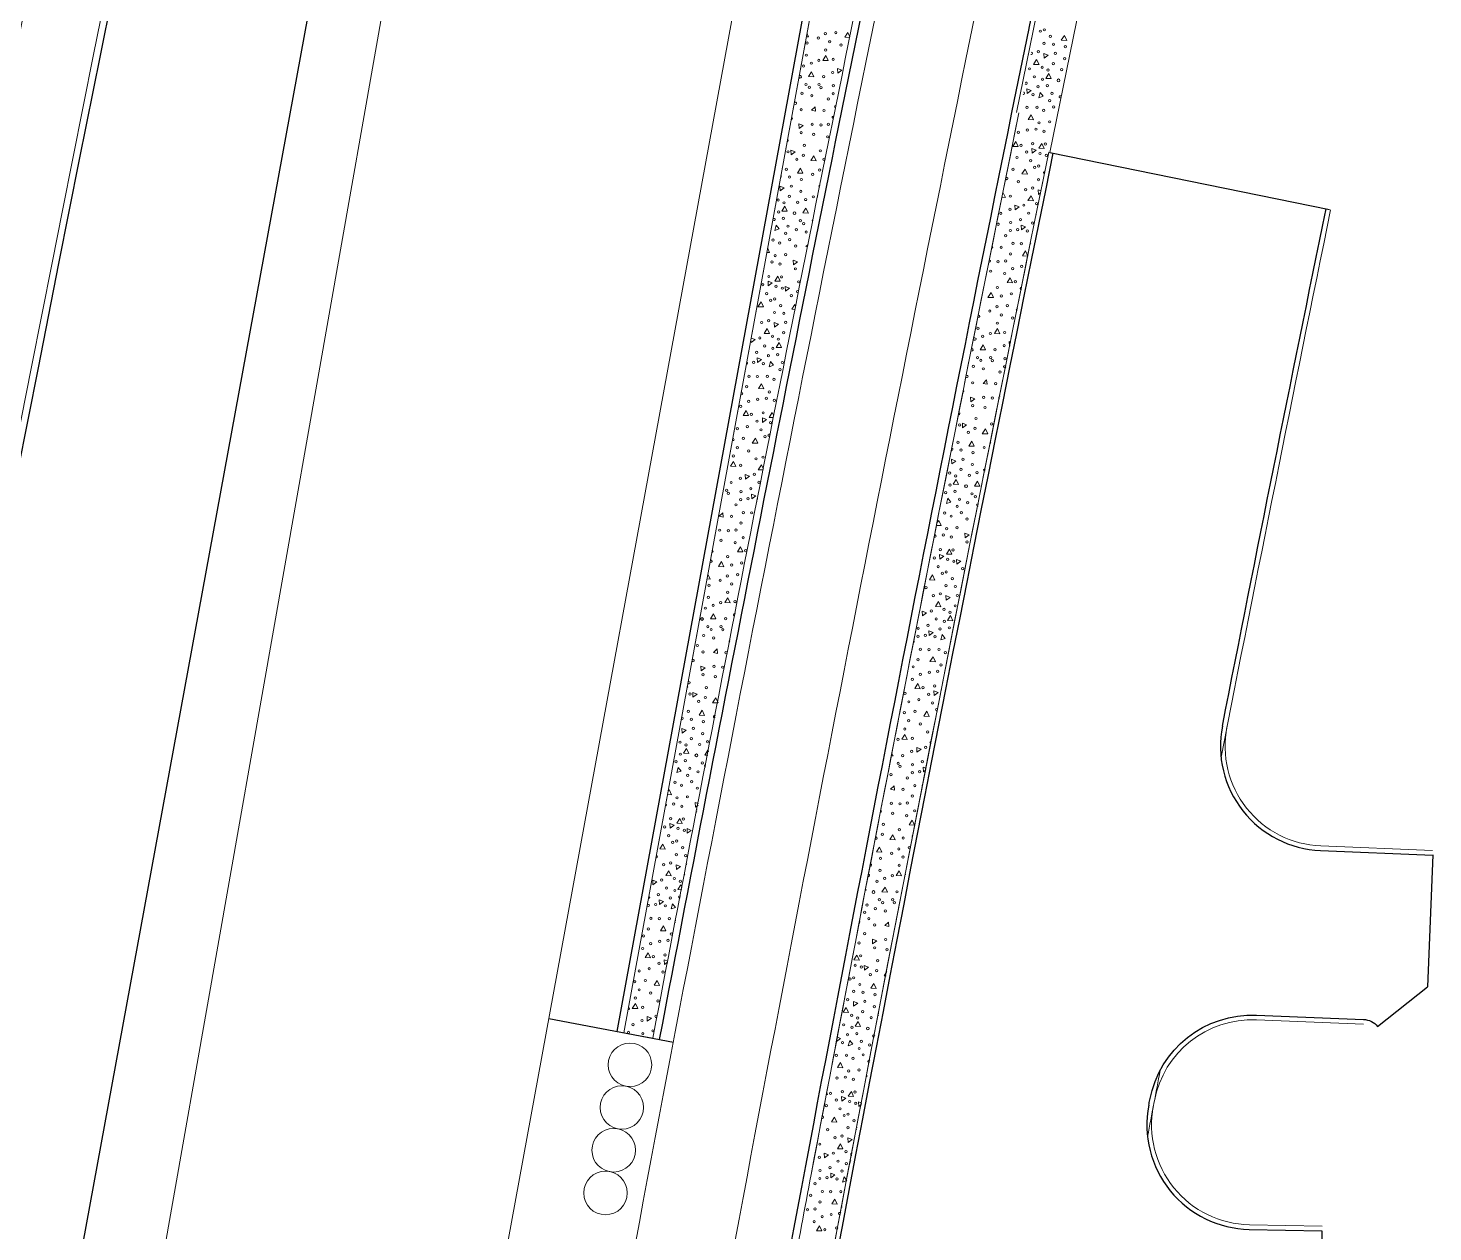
# Model space of a CAD drawing. Extents: x 2536801 to 2538856, y 7112140 to 7131569.
# Drawn here: x 2538430.5 to 2538632.4, y 7129838.8 to 7130011.7 of the extents above; entities that cross this region are included whole.
import ezdxf

# ---------------------------------------------------------------- set-up
doc = ezdxf.new("R2010")
doc.units = 0
doc.header["$LTSCALE"] = 100
doc.header["$MEASUREMENT"] = 0
for name, color, linetype, lineweight in [('D_BOC_FR', 3, 'Continuous', 13), ('D_BOC_RMP', 1, 'Continuous', 13), ('D_CTB_1', 2, 'Continuous', 0), ('D_DRVWY_1', 6, 'Continuous', 30), ('D_EOS_ML', 7, 'Continuous', 30), ('D_EOS_RMP', 1, 'Continuous', 30), ('D_EOT_ML', 7, 'Continuous', 13), ('D_EOT_RMP', 1, 'Continuous', 13), ('D_FOC_FR', 3, 'Continuous', 30), ('D_RIPRAP_1', 7, 'Continuous', 0)]:
    doc.layers.add(name, color=color, linetype=linetype, lineweight=lineweight)

msp = doc.modelspace()

# ---------------------------------------------------------------- linework, layer by layer
at = {"layer": 'D_BOC_FR', "lineweight": 0, "extrusion": (0, 0, -1)}
for radius, start, end in [(11038.67, 8.04964, 11.530025), (10997.33, 11.112076, 11.530025), (10997.33, 10.822946, 10.873232)]:
    msp.add_arc((-2549393.07, 7127787.5), radius, start, end, dxfattribs=at)
at = {"layer": 'D_BOC_RMP', "lineweight": 0}
msp.add_line((2538572.54, 7129999.62), (2538602.72, 7130147.53), dxfattribs=at)
at = {"layer": 'D_CTB_1', "linetype": 'Continuous', "lineweight": 0, "ltscale": 0.025}
msp.add_line((2538516.11, 7129867.42), (2538550.51, 7130055.04), dxfattribs=at)
at = {"layer": 'D_CTB_1', "linetype": 'Continuous', "lineweight": 13}
for centre in [(2538516.98, 7129862.81), (2538515.81, 7129856.68), (2538514.64, 7129850.54), (2538513.46, 7129844.4)]:
    msp.add_circle(centre, 3.13, dxfattribs=at)
at = {"layer": 'D_CTB_1', "linetype": 'Continuous', "lineweight": 0, "ltscale": 0.025, "extrusion": (0, 0, -1)}
for radius, start, end in [(11516, 6.670132, 11.529987), (11410, 10.761822, 11.529987), (11384, 10.686428, 11.468564)]:
    msp.add_arc((-2549729.58, 7127736.07), radius, start, end, dxfattribs=at)
at = {"layer": 'D_DRVWY_1'}
for p, q in [((2538616.22, 7129893.59), (2538632.36, 7129892.94)), ((2538632.36, 7129892.98), (2538631.59, 7129874.01)), ((2538624.41, 7129868.31), (2538631.59, 7129874.01)), ((2538607.02, 7129869.94), (2538622.4, 7129869.32)), ((2538605.98, 7129839.17), (2538616.42, 7129838.98)), ((2538616.42, 7129838.98), (2538616.01, 7129816.98))]:
    msp.add_line(p, q, dxfattribs=at)
at = {"layer": 'D_DRVWY_1', "lineweight": 0}
for p, q in [((2538616.25, 7129894.26), (2538632.31, 7129893.61)), ((2538606.99, 7129869.28), (2538622.37, 7129868.66)), ((2538606, 7129839.84), (2538616.43, 7129839.65))]:
    msp.add_line(p, q, dxfattribs=at)
at = {"layer": 'D_DRVWY_1'}
for centre, start, end in [((2538616.83, 7129908.58), 168.8649, 267.6804), ((2538606.26, 7129854.17), 169.154, 268.9325)]:
    msp.add_arc(centre, 15, start, end, dxfattribs=at)
at = {"layer": 'D_DRVWY_1', "lineweight": 0}
for centre, start, end in [((2538616.83, 7129908.58), 168.8649, 267.6804), ((2538606.26, 7129854.17), 169.154, 268.9325)]:
    msp.add_arc(centre, 14.33, start, end, dxfattribs=at)
at = {"layer": 'D_DRVWY_1', "extrusion": (0, 0, -1)}
for centre, radius, start, end in [((-2538606.41, 7129854.96), 15, 10.8502, 92.3196), ((-2538622.32, 7129866.65), 2.68, 91.6577, 141.5437)]:
    msp.add_arc(centre, radius, start, end, dxfattribs=at)
at = {"layer": 'D_DRVWY_1', "lineweight": 0, "extrusion": (0, 0, -1)}
msp.add_arc((-2538606.41, 7129854.96), 14.33, 10.8502, 92.3196, dxfattribs=at)
at = {"layer": 'D_EOS_ML'}
for p, q in [((2538430.49, 7129794.15), (2538480.86, 7130068.86)), ((2538515.12, 7129867.6), (2538549.53, 7130055.22))]:
    msp.add_line(p, q, dxfattribs=at)
at = {"layer": 'D_EOS_ML', "extrusion": (0, 0, -1)}
msp.add_arc((-2549729.58, 7127736.07), 11515, 1.824925, 11.529987, dxfattribs=at)
at = {"layer": 'D_EOS_RMP'}
for p, q in [((2538574.33, 7130011.72), (2538602.06, 7130147.67)), ((2538505.3, 7129869.47), (2538523.21, 7129866.07))]:
    msp.add_line(p, q, dxfattribs=at)
at = {"layer": 'D_EOS_RMP', "extrusion": (0, 0, -1)}
for radius, start in [(11409, 10.761822), (11385, 10.536521)]:
    msp.add_arc((-2549729.58, 7127736.07), radius, start, 11.529987, dxfattribs=at)
at = {"layer": 'D_EOT_ML'}
for p, q in [((2538442.29, 7129791.99), (2538490.73, 7130067.22)), ((2538489.5, 7129783.33), (2538539.73, 7130057.22))]:
    msp.add_line(p, q, dxfattribs=at)
at = {"layer": 'D_EOT_ML', "extrusion": (0, 0, -1)}
msp.add_arc((-2549729.58, 7127736.07), 11527, 1.824925, 11.529987, dxfattribs=at)
at = {"layer": 'D_EOT_RMP', "extrusion": (0, 0, -1)}
for radius in [11407, 11393]:
    msp.add_arc((-2549729.58, 7127736.07), radius, 10.536521, 11.529987, dxfattribs=at)
at = {"layer": 'D_FOC_FR'}
msp.add_line((2538577.32, 7129993.89), (2538617.5, 7129985.7), dxfattribs=at)
at = {"layer": 'D_FOC_FR', "extrusion": (0, 0, -1)}
for radius, start, end in [(11038, 8.04964, 11.530025), (10998, 11.135136, 11.530025), (10998, 10.846006, 10.850172)]:
    msp.add_arc((-2549393.07, 7127787.5), radius, start, end, dxfattribs=at)
at = {"layer": 'D_RIPRAP_1', "color": 7, "linetype": 'Continuous', "lineweight": 0}
for p, q in [((2538543.07, 7129999.94), (2538543.58, 7130000.44)), ((2538543.65, 7129999.81), (2538543.07, 7129999.94)), ((2538543.58, 7130000.44), (2538543.65, 7129999.81)), ((2538542.25, 7129980.36), (2538542.57, 7129980.66)), ((2538542.5, 7129980.3), (2538542.25, 7129980.36)), ((2538569.11, 7129980.16), (2538569.05, 7129980.18)), ((2538569.09, 7129980.36), (2538569.11, 7129980.16)), ((2538567.72, 7129960.71), (2538568.23, 7129961.21)), ((2538568.23, 7129961.21), (2538568.3, 7129960.58)), ((2538568.3, 7129960.58), (2538567.72, 7129960.71)), ((2538529.78, 7129941.64), (2538530.3, 7129942.13)), ((2538530.36, 7129941.51), (2538529.78, 7129941.64)), ((2538530.3, 7129942.13), (2538530.36, 7129941.51)), ((2538528.97, 7129922.05), (2538529.49, 7129922.55)), ((2538529.55, 7129921.92), (2538528.97, 7129922.05)), ((2538529.49, 7129922.55), (2538529.55, 7129921.92)), ((2538554.43, 7129902.41), (2538554.95, 7129902.9)), ((2538554.95, 7129902.9), (2538555.01, 7129902.27)), ((2538555.01, 7129902.27), (2538554.43, 7129902.41)), ((2538553.62, 7129882.82), (2538554.14, 7129883.32)), ((2538554.2, 7129882.69), (2538553.62, 7129882.82)), ((2538554.14, 7129883.32), (2538554.2, 7129882.69))]:
    msp.add_line(p, q, dxfattribs=at)
at = {"layer": 'D_RIPRAP_1', "color": 7, "lineweight": 0, "flags": 128}
for points in [[(2538612.87, 7130289.8), (2538599.24, 7130293.95), (2538550.51, 7130055.04), (2538550.51, 7130055.04), (2538550.51, 7130055.02), (2538516.11, 7129867.42), (2538516.11, 7129867.42), (2538520.26, 7129866.63)], [(2538577.16, 7129993.93), (2538577.32, 7129993.89), (2538627.21, 7130238.44), (2538627.05, 7130238.47)], [(2538602.72, 7130147.53), (2538572.54, 7129999.62)], [(2538553.61, 7129902.46), (2538553.61, 7129902.46)]]:
    msp.add_lwpolyline(points, dxfattribs=at)
at = {"layer": 'D_RIPRAP_1', "color": 7, "linetype": 'Continuous', "lineweight": 0, "flags": 128}
for points in [[(2538542.42, 7130010.91), (2538542.62, 7130010.48), (2538542.34, 7130010.5)], [(2538548.56, 7130010.41), (2538547.84, 7130010.44), (2538548.28, 7130011.13), (2538548.58, 7130010.5)], [(2538543.95, 7129987.52), (2538543.88, 7129987.52), (2538543.99, 7129987.69)], [(2538570.63, 7129988.08), (2538570.93, 7129987.43), (2538570.5, 7129987.45)], [(2538575.99, 7129988.07), (2538575.69, 7129987.85), (2538575.65, 7129988.52), (2538576.05, 7129988.36)], [(2538536.77, 7129980.09), (2538537.04, 7129979.51), (2538536.67, 7129979.53)], [(2538540.69, 7129971.33), (2538540.22, 7129971.35), (2538540.66, 7129972.04), (2538540.78, 7129971.77)], [(2538572.62, 7129971.2), (2538572.49, 7129971.21), (2538572.68, 7129971.5)], [(2538534.41, 7129967.2), (2538534.96, 7129966.99), (2538534.38, 7129966.56), (2538534.36, 7129966.95)], [(2538571.6, 7129966.12), (2538571.5, 7129966.05), (2538571.46, 7129966.72), (2538571.7, 7129966.62)], [(2538537.6, 7129955.8), (2538536.98, 7129955.82), (2538537.42, 7129956.52), (2538537.64, 7129956.04)], [(2538536.13, 7129948.27), (2538535.42, 7129948.3), (2538535.86, 7129948.99), (2538536.15, 7129948.37)], [(2538561.18, 7129940.75), (2538561.35, 7129941.01), (2538561.68, 7129940.28), (2538561.09, 7129940.31)], [(2538528.19, 7129933.31), (2538528.52, 7129932.59), (2538528.06, 7129932.61)], [(2538525.23, 7129917.19), (2538525.29, 7129917.07), (2538525.21, 7129917.08)], [(2538561.7, 7129916.59), (2538561.63, 7129916.59), (2538561.73, 7129916.75)], [(2538529.62, 7129914.79), (2538528.86, 7129914.82), (2538529.3, 7129915.51), (2538529.63, 7129914.81)], [(2538560.2, 7129909.06), (2538560.07, 7129909.07), (2538560.25, 7129909.35)], [(2538528.17, 7129907.29), (2538527.73, 7129907.3), (2538528.17, 7129908), (2538528.27, 7129907.79)], [(2538554.61, 7129907.58), (2538554.78, 7129907.21), (2538554.54, 7129907.22)], [(2538559.44, 7129905.12), (2538559.15, 7129904.9), (2538559.11, 7129905.57), (2538559.5, 7129905.42)], [(2538522.48, 7129902.16), (2538522.6, 7129902.35), (2538522.94, 7129901.62), (2538522.38, 7129901.65)], [(2538526.78, 7129900.13), (2538526.38, 7129899.84), (2538526.35, 7129900.51), (2538526.81, 7129900.33)], [(2538553.19, 7129900.23), (2538553.24, 7129900.21), (2538553.18, 7129900.16)], [(2538524.41, 7129887.96), (2538523.87, 7129887.98), (2538524.31, 7129888.68), (2538524.48, 7129888.31)], [(2538550.86, 7129888.03), (2538550.92, 7129887.89), (2538550.83, 7129887.89)], [(2538522.39, 7129877.55), (2538521.94, 7129877.22), (2538521.9, 7129877.89), (2538522.41, 7129877.69)], [(2538553.78, 7129875.58), (2538553.51, 7129875.59), (2538553.91, 7129876.21)], [(2538546.79, 7129866.79), (2538547.25, 7129866.61), (2538546.68, 7129866.18)], [(2538551.01, 7129861.07), (2538551, 7129861.28), (2538551.04, 7129861.26)], [(2538545.26, 7129858.79), (2538545.38, 7129858.54), (2538545.21, 7129858.54)], [(2538550.25, 7129857.12), (2538549.86, 7129856.83), (2538549.83, 7129857.5), (2538550.29, 7129857.32)], [(2538548.65, 7129848.75), (2538548.52, 7129848.75), (2538548.71, 7129849.05)], [(2538548.16, 7129846.18), (2538547.53, 7129845.97), (2538547.74, 7129846.72), (2538548.16, 7129846.19)]]:
    msp.add_lwpolyline(points, dxfattribs=at)
for points in [[(2538579.74, 7130009.97), (2538578.96, 7130010.01), (2538579.4, 7130010.7)], [(2538545.47, 7130007.07), (2538544.69, 7130007.11), (2538545.13, 7130007.8)], [(2538576.5, 7130007.43), (2538576.47, 7130008.1), (2538577.08, 7130007.86)], [(2538546.85, 7130005.28), (2538546.82, 7130005.95), (2538547.43, 7130005.71)], [(2538575.76, 7130006.51), (2538574.98, 7130006.54), (2538575.42, 7130007.24)], [(2538543.42, 7130004.75), (2538542.64, 7130004.78), (2538543.08, 7130005.47)], [(2538577.49, 7130004.5), (2538576.72, 7130004.53), (2538577.15, 7130005.23)], [(2538574.06, 7130002.37), (2538574.02, 7130003.04), (2538574.64, 7130002.8)], [(2538576.36, 7130001.97), (2538575.73, 7130001.75), (2538575.93, 7130002.5)], [(2538541.3, 7129997.32), (2538541.26, 7129997.99), (2538541.88, 7129997.74)], [(2538574.97, 7129998.59), (2538574.19, 7129998.62), (2538574.63, 7129999.31)], [(2538572.77, 7129994.73), (2538571.99, 7129994.76), (2538572.43, 7129995.46)], [(2538540.12, 7129993.54), (2538540.09, 7129994.21), (2538540.7, 7129993.97)], [(2538543.74, 7129992.68), (2538542.96, 7129992.71), (2538543.4, 7129993.4)], [(2538574.79, 7129993.77), (2538574.75, 7129994.44), (2538575.37, 7129994.2)], [(2538576.51, 7129994.45), (2538575.73, 7129994.48), (2538576.17, 7129995.18)], [(2538541.81, 7129990.9), (2538541.03, 7129990.93), (2538541.47, 7129991.63)], [(2538574.08, 7129990.76), (2538573.31, 7129990.79), (2538573.75, 7129991.49)], [(2538538.57, 7129988.36), (2538538.53, 7129989.03), (2538539.15, 7129988.79)], [(2538574.95, 7129986.92), (2538574.17, 7129986.96), (2538574.61, 7129987.65)], [(2538539.56, 7129985.43), (2538538.78, 7129985.46), (2538539.22, 7129986.15)], [(2538542.61, 7129985.16), (2538541.83, 7129985.2), (2538542.27, 7129985.89)], [(2538572.31, 7129985.63), (2538572.28, 7129986.3), (2538572.89, 7129986.06)], [(2538538.43, 7129982.89), (2538537.79, 7129982.68), (2538538, 7129983.43)], [(2538573.24, 7129982.79), (2538573.21, 7129983.46), (2538573.82, 7129983.22)], [(2538574.16, 7129979), (2538573.38, 7129979.03), (2538573.82, 7129979.73)], [(2538540.48, 7129977.73), (2538540.45, 7129978.4), (2538541.06, 7129978.16)], [(2538536.85, 7129974.7), (2538536.82, 7129975.37), (2538537.43, 7129975.13)], [(2538538.57, 7129975.38), (2538537.8, 7129975.41), (2538538.23, 7129976.1)], [(2538571.95, 7129975.15), (2538571.18, 7129975.18), (2538571.61, 7129975.87)], [(2538539.31, 7129973.96), (2538539.27, 7129974.63), (2538539.89, 7129974.38)], [(2538569.2, 7129973.03), (2538568.42, 7129973.06), (2538568.86, 7129973.76)], [(2538536.15, 7129971.69), (2538535.37, 7129971.72), (2538535.81, 7129972.41)], [(2538537.76, 7129968.77), (2538537.72, 7129969.44), (2538538.34, 7129969.2)], [(2538537.01, 7129967.85), (2538536.24, 7129967.88), (2538536.68, 7129968.58)], [(2538570.12, 7129967.84), (2538569.34, 7129967.88), (2538569.78, 7129968.57)], [(2538538.75, 7129965.84), (2538537.97, 7129965.87), (2538538.41, 7129966.57)], [(2538568.07, 7129965.52), (2538567.29, 7129965.55), (2538567.73, 7129966.24)], [(2538535.31, 7129963.71), (2538535.27, 7129964.39), (2538535.89, 7129964.14)], [(2538537.62, 7129963.31), (2538536.98, 7129963.1), (2538537.19, 7129963.84)], [(2538536.22, 7129959.93), (2538535.44, 7129959.96), (2538535.88, 7129960.65)], [(2538565.94, 7129958.08), (2538565.91, 7129958.75), (2538566.52, 7129958.51)], [(2538534.02, 7129956.07), (2538533.24, 7129956.1), (2538533.68, 7129956.8)], [(2538536.04, 7129955.11), (2538536, 7129955.78), (2538536.62, 7129955.54)], [(2538564.77, 7129954.31), (2538564.74, 7129954.98), (2538565.35, 7129954.74)], [(2538568.39, 7129953.45), (2538567.61, 7129953.48), (2538568.05, 7129954.17)], [(2538535.34, 7129952.1), (2538534.56, 7129952.13), (2538535, 7129952.83)], [(2538566.46, 7129951.67), (2538565.68, 7129951.7), (2538566.12, 7129952.39)], [(2538532.19, 7129948.77), (2538531.41, 7129948.8), (2538531.85, 7129949.5)], [(2538563.22, 7129949.13), (2538563.18, 7129949.8), (2538563.8, 7129949.55)], [(2538533.57, 7129946.97), (2538533.53, 7129947.64), (2538534.15, 7129947.4)], [(2538564.21, 7129946.19), (2538563.43, 7129946.23), (2538563.87, 7129946.92)], [(2538567.26, 7129945.93), (2538566.48, 7129945.96), (2538566.92, 7129946.66)], [(2538534.5, 7129944.13), (2538534.46, 7129944.8), (2538535.08, 7129944.56)], [(2538563.08, 7129943.66), (2538562.44, 7129943.45), (2538562.65, 7129944.2)], [(2538565.13, 7129938.5), (2538565.09, 7129939.17), (2538565.71, 7129938.93)], [(2538533.21, 7129936.49), (2538532.43, 7129936.52), (2538532.87, 7129937.21)], [(2538563.22, 7129936.15), (2538562.44, 7129936.18), (2538562.88, 7129936.87)], [(2538530.45, 7129934.37), (2538529.68, 7129934.4), (2538530.12, 7129935.1)], [(2538561.5, 7129935.47), (2538561.46, 7129936.14), (2538562.08, 7129935.9)], [(2538563.96, 7129934.73), (2538563.92, 7129935.4), (2538564.54, 7129935.15)], [(2538560.8, 7129932.46), (2538560.02, 7129932.49), (2538560.46, 7129933.18)], [(2538531.37, 7129929.18), (2538530.6, 7129929.22), (2538531.04, 7129929.91)], [(2538561.66, 7129928.62), (2538560.88, 7129928.65), (2538561.32, 7129929.35)], [(2538562.41, 7129929.54), (2538562.37, 7129930.21), (2538562.99, 7129929.97)], [(2538529.32, 7129926.86), (2538528.54, 7129926.89), (2538528.98, 7129927.58)], [(2538559.03, 7129927.33), (2538558.99, 7129928), (2538559.61, 7129927.76)], [(2538563.39, 7129926.61), (2538562.62, 7129926.64), (2538563.06, 7129927.34)], [(2538559.96, 7129924.48), (2538559.92, 7129925.15), (2538560.54, 7129924.91)], [(2538562.26, 7129924.08), (2538561.63, 7129923.86), (2538561.83, 7129924.61)], [(2538560.87, 7129920.7), (2538560.09, 7129920.73), (2538560.53, 7129921.42)], [(2538527.2, 7129919.43), (2538527.16, 7129920.1), (2538527.78, 7129919.85)], [(2538558.67, 7129916.84), (2538557.89, 7129916.87), (2538558.33, 7129917.57)], [(2538526.03, 7129915.65), (2538525.99, 7129916.32), (2538526.61, 7129916.08)], [(2538560.69, 7129915.88), (2538560.65, 7129916.55), (2538561.27, 7129916.31)], [(2538527.71, 7129913.01), (2538526.93, 7129913.04), (2538527.37, 7129913.74)], [(2538559.99, 7129912.87), (2538559.21, 7129912.9), (2538559.65, 7129913.6)], [(2538524.47, 7129910.47), (2538524.43, 7129911.14), (2538525.05, 7129910.89)], [(2538556.83, 7129909.54), (2538556.06, 7129909.57), (2538556.5, 7129910.27)], [(2538525.46, 7129907.54), (2538524.68, 7129907.57), (2538525.12, 7129908.26)], [(2538558.22, 7129907.74), (2538558.18, 7129908.41), (2538558.8, 7129908.17)], [(2538524.33, 7129905), (2538523.69, 7129904.79), (2538523.9, 7129905.54)], [(2538522.75, 7129896.81), (2538522.72, 7129897.48), (2538523.33, 7129897.24)], [(2538524.47, 7129897.49), (2538523.7, 7129897.52), (2538524.14, 7129898.21)], [(2538525.21, 7129896.07), (2538525.18, 7129896.74), (2538525.79, 7129896.49)], [(2538557.85, 7129897.26), (2538557.08, 7129897.29), (2538557.52, 7129897.98)], [(2538522.05, 7129893.8), (2538521.27, 7129893.83), (2538521.71, 7129894.52)], [(2538555.1, 7129895.14), (2538554.32, 7129895.17), (2538554.76, 7129895.87)], [(2538553.17, 7129893.36), (2538552.39, 7129893.4), (2538552.83, 7129894.09)], [(2538522.92, 7129889.96), (2538522.14, 7129889.99), (2538522.58, 7129890.69)], [(2538523.66, 7129890.88), (2538523.62, 7129891.55), (2538524.24, 7129891.31)], [(2538556.02, 7129889.95), (2538555.24, 7129889.99), (2538555.68, 7129890.68)], [(2538520.28, 7129888.67), (2538520.25, 7129889.34), (2538520.86, 7129889.1)], [(2538521.21, 7129885.82), (2538521.18, 7129886.49), (2538521.79, 7129886.25)], [(2538553.97, 7129887.63), (2538553.19, 7129887.66), (2538553.63, 7129888.35)], [(2538523.52, 7129885.42), (2538522.88, 7129885.2), (2538523.09, 7129885.95)], [(2538522.12, 7129882.04), (2538521.35, 7129882.07), (2538521.79, 7129882.76)], [(2538551.85, 7129880.19), (2538551.81, 7129880.86), (2538552.43, 7129880.62)], [(2538519.92, 7129878.18), (2538519.14, 7129878.21), (2538519.58, 7129878.91)], [(2538549.94, 7129877.84), (2538549.16, 7129877.87), (2538549.6, 7129878.57)], [(2538550.67, 7129876.42), (2538550.64, 7129877.09), (2538551.25, 7129876.85)], [(2538521.24, 7129874.21), (2538520.46, 7129874.24), (2538520.9, 7129874.94)], [(2538552.36, 7129873.78), (2538551.58, 7129873.81), (2538552.02, 7129874.5)], [(2538518.09, 7129870.88), (2538517.31, 7129870.91), (2538517.75, 7129871.61)], [(2538548.38, 7129870.31), (2538547.6, 7129870.35), (2538548.04, 7129871.04)], [(2538549.12, 7129871.24), (2538549.08, 7129871.91), (2538549.7, 7129871.66)], [(2538519.47, 7129869.08), (2538519.43, 7129869.75), (2538520.05, 7129869.51)], [(2538550.11, 7129868.3), (2538549.33, 7129868.34), (2538549.77, 7129869.03)], [(2538548.98, 7129865.77), (2538548.34, 7129865.56), (2538548.55, 7129866.31)], [(2538547.59, 7129862.39), (2538546.81, 7129862.42), (2538547.25, 7129863.12)], [(2538547.4, 7129857.58), (2538547.37, 7129858.25), (2538547.98, 7129858.01)], [(2538549.12, 7129858.26), (2538548.35, 7129858.29), (2538548.79, 7129858.98)], [(2538546.7, 7129854.57), (2538545.92, 7129854.6), (2538546.36, 7129855.29)], [(2538548.31, 7129851.65), (2538548.27, 7129852.32), (2538548.89, 7129852.08)], [(2538544.93, 7129849.44), (2538544.89, 7129850.11), (2538545.51, 7129849.87)], [(2538547.56, 7129850.73), (2538546.79, 7129850.76), (2538547.23, 7129851.46)], [(2538545.86, 7129846.59), (2538545.82, 7129847.26), (2538546.44, 7129847.02)], [(2538546.77, 7129842.81), (2538546, 7129842.84), (2538546.43, 7129843.53)], [(2538544.57, 7129838.95), (2538543.79, 7129838.98), (2538544.23, 7129839.68)]]:
    msp.add_lwpolyline(points, close=True, dxfattribs=at)
at = {"layer": 'D_RIPRAP_1', "color": 7, "linetype": 'Continuous', "lineweight": 0}
for centre, radius in [((2538576.52, 7130011.5), 0.163), ((2538542.43, 7130009.59), 0.163), ((2538544.04, 7130010.32), 0.163), ((2538545.06, 7130010.95), 0.163), ((2538545.68, 7130009.78), 0.163), ((2538546.56, 7130011.11), 0.163), ((2538575.96, 7130011.31), 0.163), ((2538576.49, 7130009.55), 0.163), ((2538577.39, 7130010.55), 0.163), ((2538577.84, 7130009.42), 0.163), ((2538542.34, 7130007.86), 0.163), ((2538545.11, 7130008.59), 0.163), ((2538547.32, 7130009.32), 0.163), ((2538575.66, 7130008.36), 0.163), ((2538578.11, 7130008.12), 0.163), ((2538579.55, 7130009.08), 0.163), ((2538541.91, 7130006.3), 0.163), ((2538543.03, 7130006.71), 0.163), ((2538544.12, 7130007.1), 0.163), ((2538546.1, 7130005.37), 0.163), ((2538546.18, 7130007.25), 0.163), ((2538574.39, 7130005.9), 0.163), ((2538576.21, 7130006.13), 0.163), ((2538577.06, 7130005.72), 0.163), ((2538577.81, 7130006.64), 0.163), ((2538579.03, 7130005.79), 0.163), ((2538579.46, 7130007.35), 0.163), ((2538542.27, 7130003.65), 0.163), ((2538544.16, 7130003.65), 0.163), ((2538544.8, 7130004.78), 0.163), ((2538546.22, 7130003.47), 0.163), ((2538575.07, 7130004.75), 0.163), ((2538576.26, 7130004.4), 0.163), ((2538576.97, 7130003.48), 0.163), ((2538578.55, 7130004.24), 0.199), ((2538541.68, 7130002.38), 0.163), ((2538542.75, 7130003.24), 0.163), ((2538543.11, 7130002.03), 0.163), ((2538544.41, 7130003.21), 0.163), ((2538545.49, 7130001.57), 0.163), ((2538546.18, 7130002.32), 0.163), ((2538574.91, 7130002.2), 0.163), ((2538575.63, 7130003.33), 0.163), ((2538577.29, 7130001.34), 0.163), ((2538577.61, 7130002.37), 0.163), ((2538541.58, 7130000.02), 0.163), ((2538544.86, 7129999.91), 0.163), ((2538574.03, 7130000.36), 0.163), ((2538575.47, 7130000.37), 0.163), ((2538576.41, 7129999.93), 0.163), ((2538577.87, 7130000.43), 0.163), ((2538543.16, 7129997.93), 0.163), ((2538544.41, 7129997.84), 0.163), ((2538545.49, 7129997.94), 0.163), ((2538575.77, 7129998.14), 0.163), ((2538577.27, 7129998.28), 0.163), ((2538541.58, 7129996.74), 0.163), ((2538543.36, 7129996.47), 0.163), ((2538545.37, 7129996.13), 0.163), ((2538572.8, 7129996.78), 0.163), ((2538574.09, 7129997.09), 0.163), ((2538575.31, 7129997.23), 0.163), ((2538576.46, 7129996.93), 0.163), ((2538539.69, 7129993.97), 0.163), ((2538541.89, 7129993.47), 0.163), ((2538542.04, 7129994.89), 0.163), ((2538544.32, 7129994.12), 0.163), ((2538573.18, 7129994.9), 0.163), ((2538574, 7129993.94), 0.163), ((2538574.86, 7129995.14), 0.163), ((2538575.91, 7129993.73), 0.163), ((2538576.68, 7129995.08), 0.163), ((2538576.81, 7129993.46), 0.163), ((2538539.46, 7129991.47), 0.163), ((2538540.96, 7129992.9), 0.163), ((2538544.25, 7129991.36), 0.163), ((2538544.87, 7129992.91), 0.163), ((2538572.03, 7129991.47), 0.163), ((2538572.59, 7129993.16), 0.163), ((2538574.55, 7129992.69), 0.163), ((2538575.15, 7129991.73), 0.163), ((2538575.71, 7129991.92), 0.163), ((2538539.9, 7129990.35), 0.163), ((2538541.62, 7129990), 0.163), ((2538543.23, 7129990.73), 0.163), ((2538572.79, 7129989.67), 0.163), ((2538575.68, 7129989.96), 0.163), ((2538539.88, 7129987.57), 0.163), ((2538540.18, 7129989.04), 0.163), ((2538541.53, 7129988.28), 0.163), ((2538543.31, 7129987.51), 0.163), ((2538571.64, 7129987.6), 0.163), ((2538573.84, 7129988.53), 0.163), ((2538574.85, 7129988.77), 0.163), ((2538538.27, 7129987.05), 0.163), ((2538538.33, 7129985.33), 0.163), ((2538539.13, 7129986.65), 0.163), ((2538540.62, 7129985.16), 0.199), ((2538541.09, 7129986.72), 0.163), ((2538542.21, 7129987.12), 0.163), ((2538571.57, 7129985.73), 0.163), ((2538573.58, 7129986.31), 0.163), ((2538574.26, 7129985.16), 0.163), ((2538575.4, 7129986.54), 0.163), ((2538539.03, 7129984.41), 0.163), ((2538539.68, 7129983.29), 0.163), ((2538541.46, 7129984.07), 0.163), ((2538541.94, 7129983.66), 0.163), ((2538570.27, 7129985.13), 0.163), ((2538571.68, 7129983.82), 0.163), ((2538573.1, 7129984.24), 0.163), ((2538574.82, 7129983.74), 0.163), ((2538537.54, 7129981.3), 0.163), ((2538539.36, 7129982.27), 0.163), ((2538539.94, 7129981.36), 0.163), ((2538540.87, 7129982.79), 0.163), ((2538542.3, 7129982.45), 0.163), ((2538570.95, 7129981.92), 0.163), ((2538571.64, 7129982.67), 0.163), ((2538572.69, 7129982.8), 0.163), ((2538574.09, 7129982.61), 0.163), ((2538538.48, 7129980.86), 0.163), ((2538539.34, 7129979.2), 0.163), ((2538540.77, 7129980.44), 0.163), ((2538570.32, 7129980.26), 0.163), ((2538571.66, 7129979.3), 0.163), ((2538572.01, 7129980.81), 0.163), ((2538573.22, 7129980.77), 0.163), ((2538537.37, 7129978.16), 0.163), ((2538537.84, 7129979.06), 0.163), ((2538538.52, 7129977.85), 0.163), ((2538540.76, 7129977.16), 0.163), ((2538569.87, 7129978.19), 0.163), ((2538570.95, 7129978.3), 0.163), ((2538571.99, 7129977.19), 0.163), ((2538573.28, 7129977.51), 0.163), ((2538536.93, 7129976.06), 0.163), ((2538538.75, 7129976.01), 0.163), ((2538541.23, 7129975.3), 0.163), ((2538568.82, 7129976.83), 0.163), ((2538570.84, 7129976.49), 0.163), ((2538572.36, 7129975.32), 0.163), ((2538536.07, 7129974.87), 0.163), ((2538536.62, 7129973.61), 0.163), ((2538537.98, 7129974.66), 0.163), ((2538538.88, 7129974.39), 0.163), ((2538540.15, 7129973.32), 0.163), ((2538569.78, 7129974.48), 0.163), ((2538570.33, 7129973.27), 0.163), ((2538571.77, 7129973.57), 0.163), ((2538537.21, 7129972.65), 0.163), ((2538537.77, 7129972.84), 0.163), ((2538538.64, 7129971.89), 0.163), ((2538568.69, 7129971.09), 0.163), ((2538569.71, 7129971.71), 0.163), ((2538571.21, 7129971.88), 0.163), ((2538535.91, 7129969.45), 0.163), ((2538536.91, 7129969.7), 0.163), ((2538537.75, 7129970.89), 0.163), ((2538539.09, 7129970.76), 0.163), ((2538539.36, 7129969.46), 0.163), ((2538569.76, 7129969.36), 0.163), ((2538570.33, 7129970.55), 0.163), ((2538571.97, 7129970.09), 0.163), ((2538535.64, 7129967.24), 0.163), ((2538537.46, 7129967.47), 0.163), ((2538538.31, 7129967.06), 0.163), ((2538539.06, 7129967.98), 0.163), ((2538566.99, 7129968.63), 0.163), ((2538567.67, 7129967.48), 0.163), ((2538568.77, 7129967.87), 0.163), ((2538570.83, 7129968.02), 0.163), ((2538535.17, 7129965.16), 0.163), ((2538536.33, 7129966.09), 0.163), ((2538537.51, 7129965.74), 0.163), ((2538569.45, 7129965.55), 0.163), ((2538570.75, 7129966.14), 0.163), ((2538534.76, 7129963.73), 0.163), ((2538536.16, 7129963.54), 0.163), ((2538536.88, 7129964.67), 0.163), ((2538538.22, 7129964.82), 0.163), ((2538538.87, 7129963.71), 0.163), ((2538566.33, 7129963.15), 0.163), ((2538566.92, 7129964.42), 0.163), ((2538567.4, 7129964.01), 0.163), ((2538568.81, 7129964.42), 0.163), ((2538569.06, 7129963.98), 0.163), ((2538570.87, 7129964.24), 0.163), ((2538534.08, 7129961.73), 0.163), ((2538535.28, 7129961.7), 0.163), ((2538536.72, 7129961.71), 0.163), ((2538537.66, 7129961.27), 0.163), ((2538538.54, 7129962.68), 0.163), ((2538567.76, 7129962.8), 0.163), ((2538570.14, 7129962.34), 0.163), ((2538533.73, 7129960.23), 0.163), ((2538537.02, 7129959.48), 0.163), ((2538566.23, 7129960.79), 0.163), ((2538569.51, 7129960.68), 0.163), ((2538532.9, 7129957.41), 0.163), ((2538534.05, 7129958.12), 0.163), ((2538535.34, 7129958.43), 0.163), ((2538536.56, 7129958.57), 0.163), ((2538537.71, 7129958.27), 0.163), ((2538566.22, 7129957.51), 0.163), ((2538567.81, 7129958.7), 0.163), ((2538568.01, 7129957.24), 0.163), ((2538569.06, 7129958.6), 0.163), ((2538534.43, 7129956.25), 0.163), ((2538535.25, 7129955.28), 0.163), ((2538536.12, 7129956.48), 0.163), ((2538537.17, 7129955.07), 0.163), ((2538566.69, 7129955.66), 0.163), ((2538568.97, 7129954.89), 0.163), ((2538532.4, 7129954.19), 0.163), ((2538533.84, 7129954.5), 0.163), ((2538535.81, 7129954.03), 0.163), ((2538536.4, 7129953.07), 0.163), ((2538564.34, 7129954.74), 0.163), ((2538565.61, 7129953.67), 0.163), ((2538566.54, 7129954.24), 0.163), ((2538532.39, 7129951.47), 0.163), ((2538533.28, 7129952.81), 0.163), ((2538534.04, 7129951.01), 0.163), ((2538564.1, 7129952.24), 0.163), ((2538564.55, 7129951.12), 0.163), ((2538567.88, 7129951.5), 0.163), ((2538531.83, 7129950.28), 0.163), ((2538532.9, 7129948.94), 0.163), ((2538535.09, 7129949.87), 0.163), ((2538536.1, 7129950.11), 0.163), ((2538564.82, 7129949.81), 0.163), ((2538566.18, 7129949.05), 0.163), ((2538566.27, 7129950.77), 0.163), ((2538532.82, 7129947.07), 0.163), ((2538534.83, 7129947.65), 0.163), ((2538562.92, 7129947.82), 0.163), ((2538563.78, 7129947.42), 0.163), ((2538564.53, 7129948.34), 0.163), ((2538565.74, 7129947.49), 0.163), ((2538566.86, 7129947.89), 0.163), ((2538530.87, 7129945.35), 0.163), ((2538531.13, 7129944.91), 0.163), ((2538531.52, 7129946.47), 0.163), ((2538532.93, 7129945.16), 0.163), ((2538534.35, 7129945.58), 0.163), ((2538535.51, 7129946.5), 0.163), ((2538562.34, 7129945.02), 0.163), ((2538562.98, 7129946.1), 0.163), ((2538563.68, 7129945.18), 0.163), ((2538565.27, 7129945.93), 0.199), ((2538566.11, 7129944.84), 0.163), ((2538532.21, 7129943.26), 0.163), ((2538532.9, 7129944.01), 0.163), ((2538533.95, 7129944.14), 0.163), ((2538564, 7129943.04), 0.163), ((2538564.33, 7129944.06), 0.163), ((2538565.52, 7129943.56), 0.163), ((2538566.59, 7129944.43), 0.163), ((2538531.57, 7129941.6), 0.163), ((2538533.26, 7129942.15), 0.163), ((2538534.47, 7129942.11), 0.163), ((2538562.19, 7129942.07), 0.163), ((2538563.13, 7129941.63), 0.163), ((2538564.59, 7129942.13), 0.163), ((2538565.42, 7129941.21), 0.163), ((2538529.87, 7129939.62), 0.163), ((2538531.12, 7129939.53), 0.163), ((2538532.21, 7129939.64), 0.163), ((2538532.92, 7129940.64), 0.163), ((2538562.02, 7129938.93), 0.163), ((2538562.49, 7129939.83), 0.163), ((2538563.99, 7129939.97), 0.163), ((2538530.07, 7129938.17), 0.163), ((2538532.09, 7129937.83), 0.163), ((2538533.24, 7129938.53), 0.163), ((2538561.58, 7129936.83), 0.163), ((2538563.17, 7129938.62), 0.163), ((2538563.4, 7129936.78), 0.163), ((2538565.41, 7129937.93), 0.163), ((2538531.03, 7129935.82), 0.163), ((2538533.03, 7129934.91), 0.163), ((2538533.62, 7129936.66), 0.163), ((2538560.71, 7129935.64), 0.163), ((2538562.63, 7129935.43), 0.163), ((2538563.52, 7129935.16), 0.163), ((2538530.96, 7129933.05), 0.163), ((2538531.59, 7129934.61), 0.163), ((2538532.47, 7129933.22), 0.163), ((2538561.27, 7129934.38), 0.163), ((2538561.86, 7129933.42), 0.163), ((2538562.42, 7129933.61), 0.163), ((2538564.8, 7129934.09), 0.163), ((2538528.33, 7129931.7), 0.163), ((2538529.94, 7129932.43), 0.163), ((2538531.01, 7129930.7), 0.163), ((2538531.58, 7129931.89), 0.163), ((2538559.5, 7129931.37), 0.163), ((2538562.39, 7129931.66), 0.163), ((2538563.29, 7129932.66), 0.163), ((2538563.74, 7129931.53), 0.163), ((2538528.24, 7129929.97), 0.163), ((2538528.93, 7129928.82), 0.163), ((2538530.02, 7129929.21), 0.163), ((2538532.08, 7129929.36), 0.163), ((2538560.56, 7129930.22), 0.163), ((2538561.56, 7129930.47), 0.163), ((2538563.71, 7129928.75), 0.163), ((2538564.01, 7129930.23), 0.163), ((2538527.33, 7129926.86), 0.199), ((2538527.81, 7129928.41), 0.163), ((2538530.71, 7129926.89), 0.163), ((2538560.29, 7129928.01), 0.163), ((2538560.98, 7129926.86), 0.163), ((2538562.11, 7129928.24), 0.163), ((2538562.96, 7129927.83), 0.163), ((2538528.17, 7129925.76), 0.163), ((2538528.65, 7129925.35), 0.163), ((2538530.06, 7129925.76), 0.163), ((2538530.32, 7129925.32), 0.163), ((2538558.39, 7129925.52), 0.163), ((2538559.82, 7129925.93), 0.163), ((2538561.53, 7129925.44), 0.163), ((2538562.16, 7129926.51), 0.163), ((2538562.87, 7129925.59), 0.163), ((2538526.65, 7129923.05), 0.163), ((2538527.58, 7129924.49), 0.163), ((2538529.01, 7129924.14), 0.163), ((2538558.36, 7129924.37), 0.163), ((2538559.41, 7129924.5), 0.163), ((2538560.81, 7129924.31), 0.163), ((2538527.48, 7129922.13), 0.163), ((2538530.76, 7129922.02), 0.163), ((2538558.38, 7129921), 0.163), ((2538558.72, 7129922.5), 0.163), ((2538559.93, 7129922.47), 0.163), ((2538561.37, 7129922.48), 0.163), ((2538562.31, 7129922.04), 0.163), ((2538527.48, 7129918.85), 0.163), ((2538529.06, 7129920.04), 0.163), ((2538529.26, 7129918.58), 0.163), ((2538530.31, 7129919.94), 0.163), ((2538557.67, 7129919.99), 0.163), ((2538558.7, 7129918.89), 0.163), ((2538559.99, 7129919.2), 0.163), ((2538561.21, 7129919.34), 0.163), ((2538561.67, 7129920.25), 0.163), ((2538527.94, 7129917), 0.163), ((2538557.55, 7129918.18), 0.163), ((2538559.08, 7129917.01), 0.163), ((2538560.76, 7129917.25), 0.163), ((2538525.59, 7129916.08), 0.163), ((2538526.86, 7129915.01), 0.163), ((2538527.79, 7129915.58), 0.163), ((2538556.49, 7129916.17), 0.163), ((2538557.05, 7129914.96), 0.163), ((2538558.49, 7129915.27), 0.163), ((2538559.9, 7129916.05), 0.163), ((2538560.45, 7129914.8), 0.163), ((2538525.36, 7129913.58), 0.163), ((2538556.42, 7129913.41), 0.163), ((2538557.93, 7129913.58), 0.163), ((2538525.81, 7129912.46), 0.163), ((2538526.08, 7129911.15), 0.163), ((2538527.52, 7129912.11), 0.163), ((2538556.48, 7129911.05), 0.163), ((2538557.04, 7129912.24), 0.163), ((2538558.69, 7129911.78), 0.163), ((2538559.74, 7129910.64), 0.163), ((2538524.18, 7129909.16), 0.163), ((2538525.03, 7129908.76), 0.163), ((2538525.78, 7129909.68), 0.163), ((2538527, 7129908.83), 0.163), ((2538527.43, 7129910.39), 0.163), ((2538528.12, 7129909.23), 0.163), ((2538555.48, 7129909.56), 0.163), ((2538557.54, 7129909.71), 0.163), ((2538524.23, 7129907.44), 0.163), ((2538524.94, 7129906.52), 0.163), ((2538526.52, 7129907.27), 0.199), ((2538556.17, 7129907.24), 0.163), ((2538557.47, 7129907.84), 0.163), ((2538559.48, 7129908.42), 0.163), ((2538523.6, 7129906.36), 0.163), ((2538525.58, 7129905.4), 0.163), ((2538526.77, 7129904.9), 0.163), ((2538527.36, 7129906.18), 0.163), ((2538554.48, 7129904.5), 0.163), ((2538555.52, 7129906.12), 0.163), ((2538555.78, 7129905.68), 0.163), ((2538557.54, 7129904.78), 0.163), ((2538557.58, 7129905.93), 0.163), ((2538558.6, 7129904.91), 0.163), ((2538559, 7129906.35), 0.163), ((2538523.44, 7129903.41), 0.163), ((2538524.38, 7129902.97), 0.163), ((2538525.26, 7129904.38), 0.163), ((2538525.84, 7129903.47), 0.163), ((2538526.67, 7129902.55), 0.163), ((2538556.85, 7129904.03), 0.163), ((2538557.91, 7129902.92), 0.163), ((2538523.74, 7129901.17), 0.163), ((2538525.24, 7129901.31), 0.163), ((2538554.52, 7129900.39), 0.163), ((2538556.22, 7129902.37), 0.163), ((2538556.85, 7129900.41), 0.163), ((2538557.57, 7129901.41), 0.163), ((2538523.27, 7129900.27), 0.163), ((2538524.43, 7129899.96), 0.163), ((2538554.72, 7129898.94), 0.163), ((2538555.77, 7129900.3), 0.163), ((2538556.74, 7129898.6), 0.163), ((2538557.89, 7129899.3), 0.163), ((2538521.97, 7129896.98), 0.163), ((2538522.83, 7129898.17), 0.163), ((2538523.88, 7129896.77), 0.163), ((2538524.65, 7129898.12), 0.163), ((2538524.78, 7129896.5), 0.163), ((2538553.4, 7129897.35), 0.163), ((2538555.68, 7129896.59), 0.163), ((2538522.52, 7129895.72), 0.163), ((2538523.11, 7129894.76), 0.163), ((2538523.68, 7129894.95), 0.163), ((2538553.26, 7129895.93), 0.163), ((2538556.24, 7129895.38), 0.163), ((2538523.65, 7129893), 0.163), ((2538524.54, 7129894), 0.163), ((2538524.99, 7129892.87), 0.163), ((2538552.98, 7129892.47), 0.163), ((2538554.59, 7129893.2), 0.163), ((2538555.61, 7129893.82), 0.163), ((2538556.23, 7129892.66), 0.163), ((2538557.11, 7129893.99), 0.163), ((2538521.81, 7129891.56), 0.163), ((2538522.81, 7129891.81), 0.163), ((2538552.89, 7129890.74), 0.163), ((2538555.66, 7129891.47), 0.163), ((2538521.54, 7129889.35), 0.163), ((2538523.36, 7129889.58), 0.163), ((2538524.22, 7129889.17), 0.163), ((2538552.46, 7129889.18), 0.163), ((2538553.58, 7129889.59), 0.163), ((2538554.67, 7129889.98), 0.163), ((2538521.07, 7129887.27), 0.163), ((2538522.23, 7129888.2), 0.163), ((2538522.78, 7129886.78), 0.163), ((2538523.42, 7129887.85), 0.163), ((2538551.98, 7129887.63), 0.199), ((2538552.82, 7129886.53), 0.163), ((2538554.71, 7129886.53), 0.163), ((2538555.35, 7129887.66), 0.163), ((2538520.66, 7129885.84), 0.163), ((2538522.06, 7129885.65), 0.163), ((2538550.72, 7129884.73), 0.163), ((2538551.04, 7129885.76), 0.163), ((2538552.23, 7129885.25), 0.163), ((2538553.3, 7129886.12), 0.163), ((2538553.66, 7129884.91), 0.163), ((2538554.96, 7129886.09), 0.163), ((2538519.63, 7129882.34), 0.163), ((2538519.98, 7129883.84), 0.163), ((2538521.18, 7129883.81), 0.163), ((2538522.63, 7129883.82), 0.163), ((2538551.3, 7129883.82), 0.163), ((2538552.13, 7129882.9), 0.163), ((2538518.92, 7129881.33), 0.163), ((2538519.96, 7129880.23), 0.163), ((2538521.24, 7129880.54), 0.163), ((2538522.46, 7129880.68), 0.163), ((2538522.93, 7129881.59), 0.163), ((2538549.89, 7129880.32), 0.163), ((2538550.7, 7129881.67), 0.163), ((2538553.71, 7129880.81), 0.163), ((2538518.8, 7129879.52), 0.163), ((2538520.33, 7129878.35), 0.163), ((2538522.02, 7129878.59), 0.163), ((2538550.11, 7129878.47), 0.163), ((2538552.13, 7129879.62), 0.163), ((2538553.91, 7129879.35), 0.163), ((2538518.3, 7129876.3), 0.163), ((2538519.74, 7129876.61), 0.163), ((2538521.15, 7129877.39), 0.163), ((2538549.34, 7129877.12), 0.163), ((2538550.24, 7129876.85), 0.163), ((2538552.44, 7129876.35), 0.163), ((2538552.59, 7129877.77), 0.163), ((2538517.68, 7129874.75), 0.163), ((2538519.18, 7129874.92), 0.163), ((2538521.71, 7129876.14), 0.163), ((2538548.58, 7129875.12), 0.163), ((2538549.14, 7129875.31), 0.163), ((2538550.01, 7129874.35), 0.163), ((2538551.51, 7129875.78), 0.163), ((2538517.73, 7129872.39), 0.163), ((2538518.3, 7129873.58), 0.163), ((2538519.94, 7129873.12), 0.163), ((2538548.28, 7129872.16), 0.163), ((2538549.11, 7129873.35), 0.163), ((2538550.46, 7129873.23), 0.163), ((2538552.17, 7129872.88), 0.163), ((2538518.8, 7129871.05), 0.163), ((2538521, 7129871.98), 0.163), ((2538550.43, 7129870.45), 0.163), ((2538550.73, 7129871.92), 0.163), ((2538552.08, 7129871.16), 0.163), ((2538517.42, 7129868.58), 0.163), ((2538518.72, 7129869.18), 0.163), ((2538547.69, 7129868.55), 0.163), ((2538548.83, 7129869.93), 0.163), ((2538548.88, 7129868.21), 0.163), ((2538549.68, 7129869.53), 0.163), ((2538551.17, 7129868.04), 0.199), ((2538551.64, 7129869.6), 0.163), ((2538516.77, 7129867.46), 0.163), ((2538518.83, 7129867.27), 0.163), ((2538520.26, 7129867.69), 0.163), ((2538548.24, 7129867.13), 0.163), ((2538549.58, 7129867.29), 0.163), ((2538550.23, 7129866.17), 0.163), ((2538546.65, 7129864.16), 0.163), ((2538547.52, 7129866), 0.163), ((2538548.09, 7129864.18), 0.163), ((2538549.91, 7129865.15), 0.163), ((2538550.49, 7129864.24), 0.163), ((2538551.42, 7129865.67), 0.163), ((2538549.03, 7129863.74), 0.163), ((2538549.89, 7129862.08), 0.163), ((2538546.71, 7129860.9), 0.163), ((2538547.92, 7129861.04), 0.163), ((2538548.39, 7129861.94), 0.163), ((2538549.07, 7129860.73), 0.163), ((2538545.79, 7129858.71), 0.163), ((2538547.48, 7129858.94), 0.163), ((2538549.3, 7129858.89), 0.163), ((2538545.2, 7129856.96), 0.163), ((2538546.62, 7129857.75), 0.163), ((2538547.17, 7129856.49), 0.163), ((2538548.53, 7129857.54), 0.163), ((2538549.43, 7129857.27), 0.163), ((2538547.76, 7129855.53), 0.163), ((2538548.32, 7129855.72), 0.163), ((2538549.19, 7129854.77), 0.163), ((2538545.4, 7129853.48), 0.163), ((2538546.46, 7129852.33), 0.163), ((2538547.46, 7129852.58), 0.163), ((2538548.3, 7129853.77), 0.163), ((2538544.26, 7129851.41), 0.163), ((2538546.19, 7129850.12), 0.163), ((2538548.01, 7129850.35), 0.163), ((2538544.18, 7129849.53), 0.163), ((2538545.72, 7129848.04), 0.163), ((2538546.88, 7129848.97), 0.163), ((2538548.07, 7129848.62), 0.163), ((2538544.26, 7129846.48), 0.163), ((2538544.3, 7129847.63), 0.163), ((2538545.31, 7129846.61), 0.163), ((2538546.71, 7129846.42), 0.163), ((2538547.43, 7129847.55), 0.163), ((2538542.94, 7129844.07), 0.163), ((2538543.57, 7129845.73), 0.163), ((2538544.63, 7129844.61), 0.163), ((2538545.83, 7129844.58), 0.163), ((2538547.28, 7129844.59), 0.163), ((2538542.49, 7129841.99), 0.163), ((2538543.57, 7129842.1), 0.163), ((2538544.28, 7129843.11), 0.163), ((2538543.45, 7129840.29), 0.163), ((2538544.6, 7129841), 0.163), ((2538545.89, 7129841.31), 0.163), ((2538544.98, 7129839.12), 0.163), ((2538546.67, 7129839.36), 0.163)]:
    msp.add_circle(centre, radius, dxfattribs=at)
at = {"layer": 'D_RIPRAP_1', "color": 7, "lineweight": 0, "extrusion": (0, 0, -1)}
for centre, radius, start, end in [((-2549729.58, 7127736.07), 11410, 10.761822, 11.529987), ((-2549393.07, 7127787.5), 11038.67, 10.107905, 11.530025)]:
    msp.add_arc(centre, radius, start, end, dxfattribs=at)
at = {"layer": 'D_RIPRAP_1', "color": 7, "linetype": 'Continuous', "lineweight": 0}
for centre, radius, start, end in [((2538574.65, 7130008.11), 0.163, 249.8585, 87.5619), ((2538541.43, 7130004.75), 0.199, 215.4496, 123.7671), ((2538573.91, 7130003.82), 0.163, 200.5213, 136.899), ((2538573.51, 7130002.39), 0.163, 251.0524, 86.368), ((2538578.8, 7130001.87), 0.163, 14.2557, 322.6843), ((2538540.75, 7130000.95), 0.163, 185.1426, 154.0741), ((2538546.55, 7130000.45), 0.163, 74.9295, 262.2989), ((2538540.15, 7129998.79), 0.163, 276.6865, 62.5302), ((2538546.2, 7129998.95), 0.163, 60.3966, 276.8319), ((2538539.56, 7129995.59), 0.163, 277.1113, 62.1054), ((2538538.56, 7129990.47), 0.163, 303.0532, 36.1635), ((2538571.14, 7129990.13), 0.163, 220.5881, 116.8322), ((2538576.58, 7129990.96), 0.163, 81.6941, 255.6925), ((2538544.3, 7129989), 0.163, 94.8127, 242.4157), ((2538537.69, 7129984.25), 0.163, 181.6432, 157.5735), ((2538543.34, 7129984.07), 0.163, 109.2084, 228.02), ((2538569.88, 7129983.57), 0.163, 196.112, 141.3083), ((2538575.45, 7129984.82), 0.163, 120.0029, 217.3836), ((2538574.66, 7129980.79), 0.163, 127.5424, 209.8441), ((2538568.62, 7129978.28), 0.163, 277.5207, 59.8996), ((2538541.08, 7129973.88), 0.163, 28.1348, 309.0936), ((2538573.19, 7129974.36), 0.163, 57.1814, 280.2052), ((2538567.08, 7129970.36), 0.163, 261.8688, 75.5515), ((2538566.56, 7129967.07), 0.163, 212.7046, 124.7157), ((2538566.08, 7129965.52), 0.199, 271.355, 66.0654), ((2538533.71, 7129963.6), 0.163, 272.2881, 66.9286), ((2538570.83, 7129963.09), 0.163, 355.7673, 341.6193), ((2538565.4, 7129961.71), 0.163, 246.1305, 91.2899), ((2538533.02, 7129959.22), 0.163, 232.2515, 106.9651), ((2538564.8, 7129959.56), 0.163, 314.2798, 23.1405), ((2538570.14, 7129958.71), 0.163, 85.6059, 251.7806), ((2538564.21, 7129956.36), 0.163, 290.0229, 47.3974), ((2538536.96, 7129953.26), 0.163, 18.9673, 319.0293), ((2538531.77, 7129952.64), 0.163, 245.9291, 93.2875), ((2538563.21, 7129951.24), 0.163, 282.6037, 54.8167), ((2538568.9, 7129952.13), 0.163, 112.2872, 225.0994), ((2538567.96, 7129948.28), 0.163, 51.1425, 286.244), ((2538535.35, 7129943.95), 0.163, 96.4443, 241.5523), ((2538566.95, 7129943.22), 0.163, 52.4557, 284.9308), ((2538560.8, 7129938.79), 0.163, 253.7007, 83.7196), ((2538528.61, 7129935.16), 0.163, 232.009, 107.2076), ((2538528.75, 7129936.58), 0.163, 272.3093, 66.9074), ((2538532.01, 7129927.48), 0.163, 47.0677, 290.9289), ((2538531.39, 7129923.68), 0.163, 92.7083, 245.2883), ((2538557.67, 7129923.62), 0.163, 292.6982, 44.7221), ((2538563.19, 7129923.45), 0.163, 125.6134, 211.7731), ((2538526.05, 7129920.9), 0.163, 203.9396, 135.2771), ((2538525.46, 7129917.7), 0.163, 204.6523, 134.5644), ((2538524.46, 7129912.58), 0.163, 234.0258, 105.1909), ((2538529.13, 7129912.84), 0.163, 34.0441, 303.9525), ((2538561.05, 7129913.84), 0.163, 42.3346, 295.0519), ((2538527.84, 7129905.77), 0.163, 68.4251, 269.5714), ((2538554.12, 7129905.71), 0.163, 311.1898, 26.7902), ((2538559.12, 7129902.88), 0.163, 118.6868, 219.6341), ((2538522.06, 7129900.13), 0.163, 276.7738, 62.4429), ((2538526.66, 7129899.27), 0.163, 99.0817, 238.9149), ((2538552.94, 7129899.21), 0.163, 277.9529, 60.3903), ((2538552.33, 7129895.37), 0.163, 235.2829, 103.0603), ((2538557.67, 7129895.68), 0.163, 93.1799, 245.141), ((2538520.75, 7129892.71), 0.163, 256.4973, 82.7194), ((2538525.26, 7129891.57), 0.163, 146.0291, 191.9675), ((2538551.54, 7129891.51), 0.163, 252.84, 85.5032), ((2538524.97, 7129890.09), 0.163, 138.1228, 199.8738), ((2538551.24, 7129890.03), 0.163, 258.0308, 80.3124), ((2538556.73, 7129890.13), 0.163, 154.305, 184.0159), ((2538519.65, 7129886.86), 0.163, 267.787, 71.4296), ((2538524.12, 7129886.93), 0.163, 47.5914, 290.4051), ((2538519.61, 7129885.71), 0.163, 195.4548, 143.7619), ((2538523.57, 7129883.38), 0.163, 94.9179, 243.0787), ((2538549.84, 7129883.32), 0.163, 302.897, 35.4462), ((2538516.74, 7129870.9), 0.163, 262.3205, 76.8962), ((2538520.73, 7129869.76), 0.163, 20.4095, 317.5871), ((2538552.76, 7129870), 0.163, 95.2124, 243.1085), ((2538552.01, 7129866.95), 0.163, 31.8196, 306.5013), ((2538551.32, 7129863.32), 0.163, 33.6695, 304.6514), ((2538544.64, 7129855.27), 0.163, 240.6114, 97.7318), ((2538549.64, 7129853.64), 0.163, 99.5015, 238.8194), ((2538548.86, 7129849.94), 0.163, 74.9844, 263.3365), ((2538547.57, 7129842.36), 0.163, 144.2511, 194.0698), ((2538547.11, 7129841.45), 0.163, 20.1948, 318.1261)]:
    msp.add_arc(centre, radius, start, end, dxfattribs=at)
at = {"layer": 'D_RIPRAP_1', "color": 7, "lineweight": 0}
for start, end in [(168.531436, 169.02966), (169.02966, 169.313548), (169.313548, 169.463479)]:
    msp.add_arc((2549729.58, 7127736.07), 11384, start, end, dxfattribs=at)

doc.saveas('drawing.dxf')
